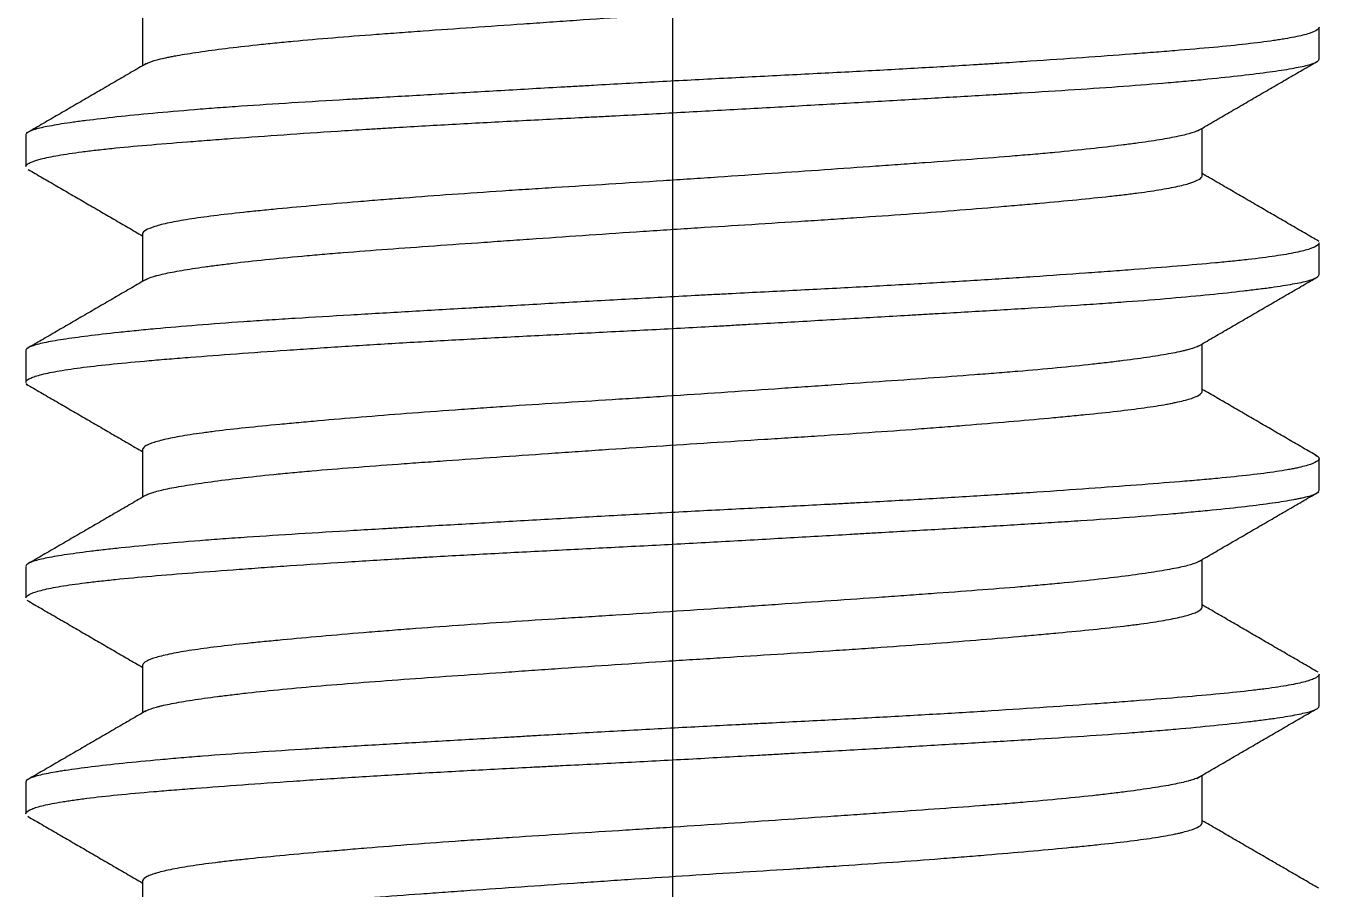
# Model space of a CAD drawing. Extents: x 0 to 1128, y 0 to 827.
# Drawn here: x 707.6 to 713.6, y 228.11 to 232.11 of the extents above; entities that cross this region are included whole.
import ezdxf

# ---------------------------------------------------------------- set-up
doc = ezdxf.new("R2010")
doc.units = 0
doc.header["$LTSCALE"] = 10
doc.header["$MEASUREMENT"] = 0
doc.linetypes.add('CENTER', pattern=[2, 1.25, -0.25, 0.25, -0.25])
doc.layers.add('1', color=7, linetype='CONTINUOUS')

msp = doc.modelspace()

# ---------------------------------------------------------------- linework, layer by layer
at = {"layer": '1', "color": 1, "linetype": 'CENTER', "lineweight": -3, "ltscale": 3}
msp.add_line((710.6018, 430.4493), (710.6018, 195.1403), dxfattribs=at)
at = {"layer": '1', "color": 7, "linetype": 'Continuous', "lineweight": -3}
for p, q in [((708.1433, 232.1442), (708.1433, 231.9241)), ((713.6018, 231.9562), (713.6018, 232.1027)), ((713.0603, 231.415), (713.0603, 231.6351)), ((707.6018, 231.6026), (707.6018, 231.457)), ((708.1433, 231.1437), (708.1433, 230.9242)), ((713.6018, 230.9571), (713.6018, 231.1021)), ((707.6018, 230.6024), (707.6018, 230.4564)), ((713.0603, 230.4155), (713.0603, 230.6351)), ((708.1433, 230.1443), (708.1433, 229.9239)), ((713.6018, 229.9567), (713.6018, 230.1028)), ((707.6018, 229.6022), (707.6018, 229.4571)), ((713.0603, 229.4149), (713.0603, 229.6351)), ((708.1433, 229.1437), (708.1433, 228.9241)), ((713.6018, 228.9566), (713.6018, 229.1022)), ((713.0603, 228.4155), (713.0603, 228.6353)), ((707.6018, 228.603), (707.6018, 228.4564)), ((708.1433, 228.1442), (708.1433, 227.9241))]:
    msp.add_line(p, q, dxfattribs=at)
for points, knots in [([(708.1546, 231.9307), (708.1595, 231.9338), (708.1765, 231.9421), (708.2042, 231.9504), (708.2365, 231.9583), (708.2542, 231.9622), (708.2744, 231.9662), (708.2884, 231.9689), (708.2957, 231.9703), (708.3332, 231.977), (708.4011, 231.9879), (708.525, 232.0046), (708.6225, 232.0159), (708.7013, 232.0244), (708.7285, 232.0272), (708.7843, 232.0328), (708.813, 232.0356), (708.901, 232.0438), (708.9625, 232.0491), (709.091, 232.0597), (709.158, 232.0649), (709.2629, 232.0727), (709.2985, 232.0754), (709.3713, 232.0807), (709.4081, 232.0834), (709.5196, 232.0914), (709.6715, 232.1021), (709.8296, 232.1131), (709.9505, 232.1215), (709.9912, 232.1243), (710.0733, 232.13), (710.1149, 232.1329), (710.2397, 232.1415), (710.3231, 232.1471), (710.4901, 232.1583), (710.5737, 232.1639), (710.7413, 232.1746), (710.8252, 232.1799), (710.9304, 232.1865), (710.9514, 232.1878), (710.9933, 232.1904), (711.0558, 232.1944), (711.1176, 232.1983), (711.2402, 232.2061), (711.4012, 232.2165), (711.5765, 232.2286), (711.6718, 232.2355), (711.7098, 232.2383), (711.7287, 232.2397), (711.7849, 232.2439), (711.8217, 232.2467), (711.9302, 232.2551), (712.0697, 232.2663), (712.199, 232.2776), (712.292, 232.2859), (712.3224, 232.2887), (712.367, 232.2928), (712.3817, 232.2941), (712.4107, 232.2968), (712.4249, 232.2982), (712.4951, 232.3049), (712.6001, 232.3153), (712.6909, 232.3257), (712.7537, 232.3337), (712.7737, 232.3363), (712.8119, 232.3417), (712.8302, 232.3444), (712.882, 232.3526), (712.9424, 232.3636), (713.0083, 232.3804), (713.0356, 232.3917), (713.0497, 232.4003), (713.0534, 232.4031), (713.0584, 232.4088), (713.0599, 232.4115), (713.0603, 232.4148), (713.0603, 232.4153), (713.0603, 232.4158)], [0, 0, 0, 0, 0.020204, 0.053879, 0.053879, 0.070716, 0.079135, 0.079135, 0.087553, 0.087553, 0.121228, 0.154902, 0.188577, 0.188577, 0.205414, 0.205414, 0.222252, 0.222252, 0.255926, 0.255926, 0.289601, 0.289601, 0.306438, 0.306438, 0.323275, 0.323275, 0.35695, 0.390624, 0.390624, 0.407462, 0.407462, 0.424299, 0.424299, 0.457973, 0.457973, 0.491648, 0.491648, 0.525322, 0.525322, 0.533741, 0.533741, 0.54216, 0.558997, 0.558997, 0.592672, 0.626346, 0.634765, 0.634765, 0.643183, 0.643183, 0.660021, 0.660021, 0.693695, 0.72737, 0.72737, 0.744207, 0.744207, 0.752626, 0.752626, 0.761044, 0.761044, 0.794719, 0.828393, 0.828393, 0.845231, 0.845231, 0.862068, 0.862068, 0.895742, 0.929417, 0.963091, 0.963091, 0.979929, 0.979929, 0.996766, 0.996766, 1, 1, 1, 1]), ([(713.6018, 232.1034), (713.6019, 232.1021), (713.6016, 232.1007), (713.6004, 232.0979), (713.5995, 232.0965), (713.5971, 232.0938), (713.5892, 232.0868), (713.5609, 232.0741), (713.5159, 232.0628), (713.4746, 232.0545), (713.4521, 232.0503), (713.4267, 232.0462), (713.4091, 232.0435), (713.4, 232.0421), (713.353, 232.0353), (713.3108, 232.0299), (713.2177, 232.0195), (713.1159, 232.0092), (712.9967, 231.999), (712.9007, 231.9912), (712.8674, 231.9886), (712.7993, 231.9833), (712.7644, 231.9807), (712.6573, 231.9726), (712.508, 231.9616), (712.3458, 231.9504), (712.2192, 231.942), (712.1762, 231.9392), (712.1104, 231.935), (712.0882, 231.9336), (712.0437, 231.9308), (711.9319, 231.9239), (711.7255, 231.9117), (711.535, 231.9013), (711.3894, 231.8936), (711.3405, 231.8911), (711.2417, 231.8859), (711.1918, 231.8834), (711.041, 231.8757), (710.9404, 231.8706), (710.7391, 231.8602), (710.6384, 231.855), (710.4368, 231.8441), (710.3359, 231.8386), (710.2097, 231.8315), (710.1845, 231.83), (710.134, 231.8272), (710.1087, 231.8258), (710.0335, 231.8215), (709.9837, 231.8187), (709.8357, 231.8102), (709.6415, 231.7991), (709.4538, 231.7883), (709.3154, 231.7803), (709.2697, 231.7776), (709.2018, 231.7737), (709.1792, 231.7724), (709.1345, 231.7697), (709.0237, 231.7632), (708.8333, 231.7517), (708.6765, 231.7415), (708.5636, 231.7337), (708.5267, 231.731), (708.4546, 231.7257), (708.4193, 231.7229), (708.3161, 231.7146), (708.2517, 231.709), (708.1315, 231.6978), (708.0198, 231.6866), (707.9252, 231.6756), (707.8715, 231.6688), (707.861, 231.6675), (707.8407, 231.6648), (707.8308, 231.6634), (707.8021, 231.6594), (707.7842, 231.6568), (707.7344, 231.6489), (707.678, 231.6387), (707.6413, 231.6286), (707.6213, 231.6209), (707.6159, 231.6183), (707.6097, 231.6144), (707.6079, 231.6131), (707.6051, 231.6105), (707.604, 231.6091), (707.6023, 231.6063), (707.6019, 231.6047), (707.6018, 231.6032)], [0, 0, 0, 0, 0.008119, 0.008119, 0.016173, 0.016173, 0.024227, 0.056444, 0.08866, 0.08866, 0.104769, 0.112823, 0.112823, 0.120877, 0.120877, 0.153093, 0.153093, 0.18531, 0.217526, 0.217526, 0.233634, 0.233634, 0.249743, 0.249743, 0.281959, 0.314176, 0.314176, 0.330284, 0.330284, 0.338338, 0.338338, 0.346392, 0.378608, 0.410825, 0.410825, 0.426933, 0.426933, 0.443041, 0.443041, 0.475258, 0.475258, 0.507474, 0.507474, 0.539691, 0.539691, 0.547745, 0.547745, 0.555799, 0.555799, 0.571907, 0.571907, 0.604124, 0.63634, 0.63634, 0.652448, 0.652448, 0.660503, 0.660503, 0.668557, 0.700773, 0.73299, 0.73299, 0.749098, 0.749098, 0.765206, 0.765206, 0.797423, 0.797423, 0.829639, 0.861855, 0.861855, 0.86991, 0.86991, 0.877964, 0.877964, 0.894072, 0.894072, 0.926288, 0.958505, 0.958505, 0.974613, 0.974613, 0.982667, 0.982667, 0.990721, 0.990721, 1, 1, 1, 1]), ([(707.6018, 231.4565), (707.6019, 231.4572), (707.602, 231.4578), (707.6029, 231.4612), (707.6059, 231.4653), (707.6118, 231.4695), (707.6164, 231.4724), (707.619, 231.4738), (707.6338, 231.4809), (707.6674, 231.4922), (707.7474, 231.5089), (707.8203, 231.5198), (707.8722, 231.5265), (707.8829, 231.5278), (707.9049, 231.5305), (707.9386, 231.5345), (707.9748, 231.5384), (708.0503, 231.5462), (708.1594, 231.5564), (708.2852, 231.5666), (708.3859, 231.5744), (708.4205, 231.5771), (708.492, 231.5825), (708.5285, 231.5852), (708.6402, 231.5935), (708.7953, 231.6046), (708.9623, 231.6158), (709.0921, 231.6242), (709.1581, 231.6283), (709.2258, 231.6325), (709.2714, 231.6352), (709.2943, 231.6366), (709.4095, 231.6434), (709.5968, 231.6541), (709.8864, 231.6694), (710.0853, 231.6796), (710.2115, 231.686), (710.2369, 231.6873), (710.2876, 231.6899), (710.3636, 231.6938), (710.4395, 231.6977), (710.5911, 231.7056), (710.6919, 231.711), (710.893, 231.722), (710.9933, 231.7277), (711.1434, 231.7362), (711.1934, 231.739), (711.2932, 231.7447), (711.3427, 231.7475), (711.4895, 231.7559), (711.6814, 231.7669), (711.8657, 231.7776), (712.0011, 231.7855), (712.068, 231.7894), (712.1338, 231.7933), (712.1775, 231.7959), (712.1992, 231.7972), (712.3065, 231.8036), (712.4713, 231.8138), (712.6226, 231.8242), (712.7671, 231.8348), (712.836, 231.8403), (712.9178, 231.8473), (712.934, 231.8487), (712.9658, 231.8516), (713.0125, 231.8558), (713.0568, 231.86), (713.1419, 231.8684), (713.2464, 231.8795), (713.3333, 231.8904), (713.3917, 231.8984), (713.41, 231.901), (713.4444, 231.9063), (713.4603, 231.9089), (713.5041, 231.9167), (713.5523, 231.9269), (713.5806, 231.937), (713.5942, 231.9447), (713.5991, 231.9486), (713.6012, 231.9526), (713.6018, 231.9549), (713.6019, 231.9558), (713.6018, 231.9567)], [0, 0, 0, 0, 0.003867, 0.003867, 0.019975, 0.028029, 0.028029, 0.036083, 0.036083, 0.0683, 0.100516, 0.132733, 0.132733, 0.140787, 0.140787, 0.148841, 0.164949, 0.164949, 0.197166, 0.229382, 0.229382, 0.24549, 0.24549, 0.261599, 0.261599, 0.293815, 0.326032, 0.326032, 0.34214, 0.350194, 0.350194, 0.358248, 0.358248, 0.390465, 0.422681, 0.454898, 0.454898, 0.462952, 0.462952, 0.471006, 0.487114, 0.487114, 0.519331, 0.519331, 0.551547, 0.551547, 0.567655, 0.567655, 0.583764, 0.583764, 0.61598, 0.648197, 0.648197, 0.664305, 0.672359, 0.672359, 0.680413, 0.680413, 0.71263, 0.744846, 0.744846, 0.777063, 0.777063, 0.785117, 0.785117, 0.793171, 0.809279, 0.809279, 0.841496, 0.873712, 0.873712, 0.88982, 0.88982, 0.905928, 0.905928, 0.938145, 0.970361, 0.970361, 0.98647, 0.994524, 0.994524, 1, 1, 1, 1]), ([(713.0433, 231.6252), (713.0429, 231.625), (713.0425, 231.6248), (713.0396, 231.6233), (713.0367, 231.6219), (713.0211, 231.6154), (712.9876, 231.6049), (712.9127, 231.5891), (712.8464, 231.5783), (712.7903, 231.5699), (712.7705, 231.5671), (712.7293, 231.5615), (712.7079, 231.5587), (712.6408, 231.5503), (712.5445, 231.539), (712.4345, 231.5277), (712.3467, 231.5194), (712.3166, 231.5167), (712.2545, 231.5113), (712.2229, 231.5086), (712.1262, 231.5006), (711.9923, 231.4902), (711.849, 231.4797), (711.738, 231.4717), (711.7003, 231.469), (711.6238, 231.4636), (711.5849, 231.4608), (711.4674, 231.4526), (711.3086, 231.4415), (711.1456, 231.4302), (710.9805, 231.4189), (710.8968, 231.4132), (710.7909, 231.406), (710.7697, 231.4046), (710.7273, 231.4018), (710.7062, 231.4004), (710.6428, 231.3962), (710.6007, 231.3935), (710.4745, 231.3853), (710.3069, 231.3748), (710.1202, 231.3631), (710.0171, 231.3565), (709.9759, 231.3539), (709.9553, 231.3525), (709.894, 231.3486), (709.8536, 231.3459), (709.7337, 231.3379), (709.5775, 231.3272), (709.4285, 231.3161), (709.3194, 231.3077), (709.2835, 231.3048), (709.2303, 231.3006), (709.2127, 231.2991), (709.1778, 231.2963), (709.1606, 231.2949), (709.0754, 231.2878), (709.0103, 231.2821), (708.8861, 231.271), (708.8269, 231.2656), (708.7427, 231.2576), (708.7017, 231.2536), (708.6624, 231.2496), (708.6366, 231.247), (708.6239, 231.2457), (708.5615, 231.239), (708.4696, 231.2285), (708.3549, 231.2126), (708.2938, 231.2016), (708.2539, 231.1932), (708.2416, 231.1903), (708.2193, 231.1847), (708.2092, 231.1818), (708.1822, 231.1733), (708.1548, 231.1619), (708.1443, 231.1507), (708.1434, 231.1447), (708.1433, 231.1442), (708.1433, 231.1437)], [0, 0, 0, 0, 0.001293, 0.001293, 0.009804, 0.009804, 0.043845, 0.077886, 0.111928, 0.111928, 0.128948, 0.128948, 0.145969, 0.145969, 0.180011, 0.214052, 0.214052, 0.231073, 0.231073, 0.248093, 0.248093, 0.282135, 0.316176, 0.316176, 0.333197, 0.333197, 0.350218, 0.350218, 0.384259, 0.4183, 0.4183, 0.452342, 0.452342, 0.460852, 0.460852, 0.469362, 0.469362, 0.486383, 0.486383, 0.520425, 0.554466, 0.562976, 0.562976, 0.571487, 0.571487, 0.588507, 0.588507, 0.622549, 0.65659, 0.65659, 0.673611, 0.673611, 0.682121, 0.682121, 0.690632, 0.690632, 0.724673, 0.724673, 0.758714, 0.758714, 0.775735, 0.784245, 0.784245, 0.792756, 0.792756, 0.826797, 0.860839, 0.89488, 0.89488, 0.911901, 0.911901, 0.928921, 0.928921, 0.962963, 0.997004, 0.997004, 1, 1, 1, 1]), ([(708.1576, 230.9324), (708.164, 230.9362), (708.1758, 230.9413), (708.1917, 230.9464), (708.2004, 230.949), (708.205, 230.9503), (708.2197, 230.9542), (708.2305, 230.9569), (708.2659, 230.9648), (708.3212, 230.9754), (708.3923, 230.9863), (708.4516, 230.9946), (708.4724, 230.9974), (708.5051, 231.0016), (708.5163, 231.0031), (708.539, 231.0059), (708.5506, 231.0073), (708.6095, 231.0144), (708.6599, 231.02), (708.7671, 231.0312), (708.8239, 231.0367), (708.9139, 231.0449), (708.9602, 231.0489), (709.0082, 231.0529), (709.0407, 231.0555), (709.0572, 231.0569), (709.1402, 231.0635), (709.2773, 231.0739), (709.4956, 231.0897), (709.6495, 231.1005), (709.7682, 231.1088), (709.8083, 231.1116), (709.8887, 231.1172), (709.9291, 231.12), (710.0508, 231.1285), (710.2146, 231.1398), (710.3814, 231.1511), (710.5076, 231.1595), (710.5498, 231.1623), (710.6347, 231.1678), (710.677, 231.1705), (710.8032, 231.1785), (710.9701, 231.189), (711.1343, 231.1993), (711.2563, 231.2072), (711.2968, 231.2098), (711.3775, 231.2151), (711.4177, 231.2178), (711.5367, 231.2259), (711.691, 231.2367), (711.9102, 231.2534), (712.0481, 231.2647), (712.1316, 231.2718), (712.1482, 231.2732), (712.1809, 231.276), (712.2292, 231.2803), (712.2758, 231.2844), (712.3665, 231.2927), (712.4238, 231.298), (712.532, 231.3085), (712.5957, 231.3151), (712.6543, 231.3216), (712.6773, 231.3243), (712.6886, 231.3256), (712.7217, 231.3296), (712.7428, 231.3322), (712.803, 231.3402), (712.8752, 231.3509), (712.9317, 231.3619), (712.9681, 231.3703), (712.9792, 231.3731), (712.9943, 231.3774), (712.9991, 231.3788), (713.0082, 231.3817), (713.0124, 231.3831), (713.0323, 231.3902), (713.0438, 231.3959), (713.0577, 231.4067), (713.0608, 231.4117), (713.0603, 231.4167)], [0, 0, 0, 0, 0.024298, 0.032735, 0.032735, 0.041172, 0.041172, 0.058045, 0.058045, 0.091793, 0.12554, 0.12554, 0.142414, 0.142414, 0.15085, 0.15085, 0.159287, 0.159287, 0.193035, 0.193035, 0.226782, 0.226782, 0.243656, 0.252092, 0.252092, 0.260529, 0.260529, 0.294277, 0.328024, 0.361771, 0.361771, 0.378645, 0.378645, 0.395519, 0.395519, 0.429266, 0.463013, 0.463013, 0.479887, 0.479887, 0.496761, 0.496761, 0.530508, 0.564255, 0.564255, 0.581129, 0.581129, 0.598003, 0.598003, 0.63175, 0.665497, 0.699245, 0.699245, 0.707681, 0.707681, 0.716118, 0.732992, 0.732992, 0.766739, 0.766739, 0.800486, 0.808923, 0.808923, 0.81736, 0.81736, 0.834234, 0.834234, 0.867981, 0.901728, 0.901728, 0.918602, 0.918602, 0.927039, 0.927039, 0.935476, 0.935476, 0.969223, 0.969223, 1, 1, 1, 1]), ([(713.6018, 231.1031), (713.6019, 231.0995), (713.5996, 231.0958), (713.5882, 231.0865), (713.5764, 231.0809), (713.5506, 231.0723), (713.5408, 231.0695), (713.5187, 231.0638), (713.5064, 231.061), (713.4659, 231.0526), (713.4024, 231.0417), (713.3197, 231.031), (713.2619, 231.0244), (713.25, 231.0231), (713.2257, 231.0205), (713.2132, 231.0192), (713.1749, 231.0153), (713.1484, 231.0127), (713.0659, 231.005), (712.9479, 230.9948), (712.814, 230.9844), (712.7076, 230.9764), (712.6712, 230.9737), (712.615, 230.9695), (712.5959, 230.9681), (712.5575, 230.9654), (712.4606, 230.9583), (712.2783, 230.9457), (712.1057, 230.9346), (711.9276, 230.9236), (711.8359, 230.9182), (711.6941, 230.9101), (711.6465, 230.9075), (711.5507, 230.9022), (711.5026, 230.8996), (711.3573, 230.8919), (711.1614, 230.8818), (710.961, 230.8716), (710.8345, 230.8651), (710.8091, 230.8638), (710.7581, 230.8612), (710.7326, 230.8599), (710.6561, 230.8559), (710.6053, 230.8532), (710.4534, 230.8451), (710.2521, 230.8339), (710.0531, 230.8226), (709.9049, 230.8142), (709.8556, 230.8113), (709.7819, 230.8071), (709.7574, 230.8057), (709.7085, 230.8029), (709.5871, 230.796), (709.3749, 230.7838), (709.1953, 230.7733), (709.0202, 230.763), (708.9349, 230.7579), (708.8104, 230.7501), (708.7698, 230.7475), (708.6904, 230.7424), (708.6517, 230.7398), (708.5382, 230.732), (708.4662, 230.7266), (708.3294, 230.7157), (708.2646, 230.7101), (708.1883, 230.7031), (708.1733, 230.7017), (708.1437, 230.6988), (708.1291, 230.6974), (708.0864, 230.6932), (708.059, 230.6904), (707.9806, 230.682), (707.8852, 230.671), (707.8082, 230.6604), (707.7575, 230.6526), (707.7417, 230.65), (707.7126, 230.6448), (707.6992, 230.6422), (707.663, 230.6345), (707.6252, 230.6243), (707.6076, 230.6141), (707.6025, 230.6069), (707.6018, 230.605), (707.6018, 230.603)], [0, 0, 0, 0, 0.021649, 0.021649, 0.053865, 0.053865, 0.069973, 0.069973, 0.086082, 0.086082, 0.118298, 0.150515, 0.150515, 0.158569, 0.158569, 0.166623, 0.166623, 0.182731, 0.182731, 0.214948, 0.247164, 0.247164, 0.263272, 0.263272, 0.271327, 0.271327, 0.279381, 0.311597, 0.343814, 0.343814, 0.37603, 0.37603, 0.392139, 0.392139, 0.408247, 0.408247, 0.440463, 0.47268, 0.47268, 0.480734, 0.480734, 0.488788, 0.488788, 0.504896, 0.504896, 0.537113, 0.569329, 0.569329, 0.585438, 0.585438, 0.593492, 0.593492, 0.601546, 0.633762, 0.665979, 0.665979, 0.698195, 0.698195, 0.714304, 0.714304, 0.730412, 0.730412, 0.762628, 0.762628, 0.794845, 0.794845, 0.802899, 0.802899, 0.810953, 0.810953, 0.827061, 0.827061, 0.859278, 0.891494, 0.891494, 0.907603, 0.907603, 0.923711, 0.923711, 0.955927, 0.988144, 0.988144, 1, 1, 1, 1]), ([(707.6018, 230.4563), (707.6018, 230.4574), (707.6021, 230.4585), (707.6046, 230.465), (707.6191, 230.4762), (707.6537, 230.4875), (707.6872, 230.4959), (707.6997, 230.4987), (707.7272, 230.5043), (707.7423, 230.5071), (707.791, 230.5154), (707.8653, 230.5263), (708.0038, 230.5419), (708.1144, 230.5521), (708.1894, 230.5586), (708.2047, 230.5599), (708.2357, 230.5625), (708.2828, 230.5664), (708.3321, 230.5702), (708.4331, 230.5781), (708.504, 230.5834), (708.6529, 230.5944), (708.7308, 230.6), (708.8326, 230.607), (708.8532, 230.6084), (708.8949, 230.6112), (708.9159, 230.6127), (708.9796, 230.6169), (709.0227, 230.6197), (709.1533, 230.6281), (709.3318, 230.639), (709.5186, 230.6496), (709.6619, 230.6574), (709.7102, 230.66), (709.8079, 230.6652), (709.8574, 230.6678), (710.006, 230.6755), (710.2051, 230.6857), (710.406, 230.6959), (710.6077, 230.7064), (710.7091, 230.7119), (710.8363, 230.7189), (710.8617, 230.7203), (710.9125, 230.7232), (710.9884, 230.7274), (711.0635, 230.7316), (711.2129, 230.7401), (711.4096, 230.7514), (711.6012, 230.7623), (711.7194, 230.7691), (711.7429, 230.7705), (711.7899, 230.7732), (711.8133, 230.7746), (711.8831, 230.7786), (711.9289, 230.7812), (712.0642, 230.7891), (712.2388, 230.7994), (712.4022, 230.8096), (712.5205, 230.8173), (712.5593, 230.8199), (712.6352, 230.8252), (712.6726, 230.8278), (712.7814, 230.8359), (712.8497, 230.8414), (712.9782, 230.8526), (713.0986, 230.8638), (713.2028, 230.8749), (713.2626, 230.8819), (713.2744, 230.8832), (713.2971, 230.886), (713.3304, 230.8901), (713.3608, 230.8941), (713.4181, 230.9021), (713.4846, 230.9125), (713.5319, 230.9226), (713.5599, 230.9303), (713.568, 230.9329), (713.5817, 230.938), (713.5872, 230.9406), (713.5985, 230.9475), (713.602, 230.9519), (713.6018, 230.9564)], [0, 0, 0, 0, 0.006444, 0.006444, 0.03866, 0.070877, 0.070877, 0.086985, 0.086985, 0.103093, 0.103093, 0.13531, 0.167526, 0.199743, 0.199743, 0.207797, 0.207797, 0.215851, 0.231959, 0.231959, 0.264176, 0.264176, 0.296392, 0.296392, 0.304446, 0.304446, 0.312501, 0.312501, 0.328609, 0.328609, 0.360825, 0.393042, 0.393042, 0.40915, 0.40915, 0.425258, 0.425258, 0.457475, 0.489691, 0.489691, 0.521908, 0.521908, 0.529962, 0.529962, 0.538016, 0.554124, 0.554124, 0.586341, 0.618557, 0.618557, 0.626611, 0.626611, 0.634665, 0.634665, 0.650773, 0.650773, 0.68299, 0.715206, 0.715206, 0.731315, 0.731315, 0.747423, 0.747423, 0.779639, 0.779639, 0.811856, 0.844072, 0.844072, 0.852126, 0.852126, 0.860181, 0.876289, 0.876289, 0.908505, 0.940722, 0.940722, 0.95683, 0.95683, 0.972938, 0.972938, 1, 1, 1, 1]), ([(713.0453, 230.6263), (713.0425, 230.6247), (713.0289, 230.618), (713.004, 230.6099), (712.9771, 230.6033), (712.9658, 230.6007), (712.9599, 230.5993), (712.9413, 230.5953), (712.9279, 230.5927), (712.8849, 230.5846), (712.8196, 230.5738), (712.7389, 230.5627), (712.6725, 230.5542), (712.6494, 230.5514), (712.6132, 230.5471), (712.6009, 230.5457), (712.5758, 230.5428), (712.5631, 230.5414), (712.4986, 230.5343), (712.4439, 230.5287), (712.3284, 230.5177), (712.2676, 230.5123), (712.1718, 230.5043), (712.1228, 230.5004), (712.072, 230.4964), (712.0378, 230.4938), (712.0204, 230.4924), (711.9331, 230.4858), (711.7895, 230.4753), (711.563, 230.4593), (711.4046, 230.4482), (711.2829, 230.4397), (711.2419, 230.4369), (711.1597, 230.4312), (711.1185, 230.4284), (710.9946, 230.4198), (710.9115, 230.4141), (710.7443, 230.4029), (710.6603, 230.3973), (710.5335, 230.3891), (710.4911, 230.3864), (710.4062, 230.381), (710.3639, 230.3784), (710.238, 230.3705), (710.0721, 230.3601), (709.9101, 230.3497), (709.7901, 230.3417), (709.7503, 230.339), (709.6713, 230.3336), (709.632, 230.3308), (709.5159, 230.3226), (709.366, 230.3115), (709.155, 230.2946), (709.0236, 230.2833), (708.9286, 230.2748), (708.8977, 230.272), (708.8378, 230.2665), (708.8087, 230.2638), (708.7239, 230.2558), (708.6177, 230.2453), (708.5133, 230.2336), (708.4608, 230.2269), (708.4402, 230.2242), (708.4301, 230.2229), (708.4008, 230.2188), (708.3823, 230.2161), (708.3298, 230.208), (708.2681, 230.1971), (708.2226, 230.1858), (708.1946, 230.1773), (708.1864, 230.1744), (708.1755, 230.1701), (708.1722, 230.1687), (708.166, 230.1658), (708.1632, 230.1644), (708.1507, 230.1573), (708.145, 230.1517), (708.1435, 230.1454), (708.1433, 230.1446), (708.1433, 230.1438)], [0, 0, 0, 0, 0.010054, 0.044022, 0.052514, 0.052514, 0.061006, 0.061006, 0.077989, 0.077989, 0.111957, 0.145924, 0.145924, 0.162908, 0.162908, 0.171399, 0.171399, 0.179891, 0.179891, 0.213859, 0.213859, 0.247826, 0.247826, 0.26481, 0.273302, 0.273302, 0.281793, 0.281793, 0.315761, 0.349728, 0.383696, 0.383696, 0.400679, 0.400679, 0.417663, 0.417663, 0.45163, 0.45163, 0.485598, 0.485598, 0.502581, 0.502581, 0.519565, 0.519565, 0.553532, 0.5875, 0.5875, 0.604483, 0.604483, 0.621467, 0.621467, 0.655434, 0.689402, 0.723369, 0.723369, 0.740353, 0.740353, 0.757337, 0.757337, 0.791304, 0.825271, 0.833763, 0.833763, 0.842255, 0.842255, 0.859239, 0.859239, 0.893206, 0.927173, 0.927173, 0.944157, 0.944157, 0.952649, 0.952649, 0.961141, 0.961141, 0.995108, 0.995108, 1, 1, 1, 1]), ([(707.6108, 230.4441), (707.6091, 230.4452), (707.6076, 230.4463), (707.6051, 230.4487), (707.6041, 230.4499), (707.6033, 230.4511)], [0, 0, 0, 0, 0.486626, 0.486626, 1, 1, 1, 1]), ([(708.1631, 229.9354), (708.1714, 229.9395), (708.1962, 229.9487), (708.234, 229.9579), (708.285, 229.9685), (708.3147, 229.9739), (708.3826, 229.9848), (708.4202, 229.9904), (708.5028, 230.0015), (708.5925, 230.0127), (708.6964, 230.024), (708.7799, 230.0324), (708.8087, 230.0352), (708.8677, 230.0407), (708.8978, 230.0434), (708.9902, 230.0515), (709.1187, 230.062), (709.2575, 230.0724), (709.3655, 230.0803), (709.4022, 230.0829), (709.4582, 230.087), (709.4771, 230.0883), (709.5149, 230.091), (709.5339, 230.0924), (709.6293, 230.0991), (709.7845, 230.11), (709.9451, 230.1211), (710.0675, 230.1296), (710.1292, 230.1339), (710.1916, 230.1381), (710.2334, 230.141), (710.2544, 230.1424), (710.3594, 230.1496), (710.4432, 230.1552), (710.6108, 230.1663), (710.6944, 230.1716), (710.8616, 230.1822), (710.9451, 230.1874), (711.0493, 230.194), (711.0701, 230.1953), (711.1117, 230.1979), (711.1737, 230.2018), (711.2349, 230.2058), (711.356, 230.2136), (711.5146, 230.2242), (711.667, 230.2351), (711.779, 230.2434), (711.816, 230.2462), (711.889, 230.2519), (711.9248, 230.2547), (712.0301, 230.2632), (712.165, 230.2745), (712.2888, 230.2856), (712.3775, 230.2937), (712.4064, 230.2964), (712.4627, 230.3018), (712.4903, 230.3045), (712.5698, 230.3124), (712.6683, 230.3228), (712.794, 230.3386), (712.863, 230.3494), (712.9014, 230.3563), (712.9088, 230.3577), (712.9231, 230.3605), (712.9437, 230.3646), (712.9619, 230.3688), (712.9952, 230.3773), (713.0311, 230.3885), (713.0526, 230.4013), (713.0579, 230.4083), (713.0594, 230.4111), (713.0599, 230.4125), (713.0603, 230.4148), (713.0604, 230.4157), (713.0603, 230.4166)], [0, 0, 0, 0, 0.026359, 0.060326, 0.060326, 0.094294, 0.094294, 0.128261, 0.128261, 0.162229, 0.196196, 0.196196, 0.21318, 0.21318, 0.230163, 0.230163, 0.264131, 0.298098, 0.298098, 0.315082, 0.315082, 0.323574, 0.323574, 0.332066, 0.332066, 0.366033, 0.4, 0.4, 0.416984, 0.425476, 0.425476, 0.433968, 0.433968, 0.467935, 0.467935, 0.501902, 0.501902, 0.53587, 0.53587, 0.544362, 0.544362, 0.552854, 0.569837, 0.569837, 0.603805, 0.637772, 0.637772, 0.654756, 0.654756, 0.671739, 0.671739, 0.705707, 0.739674, 0.739674, 0.756658, 0.756658, 0.773642, 0.773642, 0.807609, 0.841576, 0.875544, 0.875544, 0.884036, 0.884036, 0.892527, 0.909511, 0.909511, 0.943479, 0.977446, 0.985938, 0.985938, 0.99443, 0.99443, 1, 1, 1, 1]), ([(713.584, 230.1199), (713.5915, 230.1164), (713.5967, 230.1129), (713.6005, 230.108), (713.6011, 230.1066), (713.6019, 230.104), (713.602, 230.0999), (713.5992, 230.0958), (713.5899, 230.0875), (713.5673, 230.0762), (713.5247, 230.0649), (713.4916, 230.0579), (713.4847, 230.0565), (713.4701, 230.0537), (713.4625, 230.0523), (713.4389, 230.0481), (713.4219, 230.0454), (713.3676, 230.0372), (713.286, 230.0266), (713.1863, 230.0163), (713.1048, 230.0086), (713.0764, 230.006), (713.0174, 230.0008), (712.9867, 229.9983), (712.892, 229.9905), (712.8252, 229.9853), (712.6848, 229.9747), (712.6111, 229.9692), (712.4567, 229.9581), (712.376, 229.9525), (712.2706, 229.9454), (712.2493, 229.944), (712.2064, 229.9412), (712.1418, 229.9369), (712.0759, 229.9328), (711.9427, 229.9245), (711.7608, 229.9137), (711.5707, 229.9033), (711.4492, 229.8968), (711.4248, 229.8955), (711.3756, 229.8929), (711.3509, 229.8916), (711.2766, 229.8877), (711.227, 229.8852), (711.0777, 229.8775), (710.9778, 229.8725), (710.7771, 229.8622), (710.6763, 229.857), (710.5245, 229.8489), (710.4738, 229.8461), (710.3722, 229.8405), (710.3212, 229.8377), (710.1694, 229.8292), (709.9697, 229.8179), (709.7751, 229.8067), (709.583, 229.7957), (709.4883, 229.7903), (709.3715, 229.7835), (709.3482, 229.7822), (709.3021, 229.7795), (709.2334, 229.7755), (709.1664, 229.7716), (709.0345, 229.7638), (708.8644, 229.7536), (708.7055, 229.7434), (708.6099, 229.7369), (708.591, 229.7356), (708.5534, 229.7329), (708.5348, 229.7316), (708.4798, 229.7276), (708.4441, 229.7248), (708.3403, 229.7166), (708.2102, 229.7055), (708.0963, 229.6943), (708.017, 229.6859), (707.9917, 229.6831), (707.943, 229.6776), (707.9196, 229.6748), (707.8535, 229.6666), (707.7753, 229.656), (707.6871, 229.6406), (707.6477, 229.6304), (707.6293, 229.624), (707.626, 229.6227), (707.6199, 229.6201), (707.6119, 229.6163), (707.6067, 229.6124), (707.6029, 229.6077), (707.602, 229.6057), (707.6018, 229.6036)], [0, 0, 0, 0, 0.021207, 0.021207, 0.029004, 0.029004, 0.036801, 0.052395, 0.052395, 0.083583, 0.11477, 0.11477, 0.122567, 0.122567, 0.130364, 0.130364, 0.145958, 0.145958, 0.177145, 0.208333, 0.208333, 0.223927, 0.223927, 0.239521, 0.239521, 0.270708, 0.270708, 0.301896, 0.301896, 0.333084, 0.333084, 0.34088, 0.34088, 0.348677, 0.364271, 0.364271, 0.395459, 0.426646, 0.426646, 0.434443, 0.434443, 0.44224, 0.44224, 0.457834, 0.457834, 0.489022, 0.489022, 0.520209, 0.520209, 0.535803, 0.535803, 0.551397, 0.551397, 0.582585, 0.613772, 0.613772, 0.64496, 0.64496, 0.652757, 0.652757, 0.660554, 0.676147, 0.676147, 0.707335, 0.738523, 0.738523, 0.746319, 0.746319, 0.754116, 0.754116, 0.76971, 0.76971, 0.800898, 0.832085, 0.832085, 0.847679, 0.847679, 0.863273, 0.863273, 0.894461, 0.925648, 0.956836, 0.956836, 0.964633, 0.964633, 0.97243, 0.988024, 0.988024, 1, 1, 1, 1]), ([(707.6019, 229.457), (707.602, 229.4581), (707.6023, 229.4593), (707.6056, 229.4659), (707.6134, 229.4715), (707.6296, 229.4786), (707.6331, 229.48), (707.6409, 229.4829), (707.6451, 229.4843), (707.6587, 229.4886), (707.6691, 229.4914), (707.7037, 229.4999), (707.7595, 229.511), (707.8345, 229.5217), (707.898, 229.5297), (707.9204, 229.5324), (707.9676, 229.5376), (707.9925, 229.5403), (708.0701, 229.5481), (708.1817, 229.5583), (708.3092, 229.5685), (708.4447, 229.579), (708.5164, 229.5843), (708.6112, 229.5913), (708.6304, 229.5927), (708.6691, 229.5955), (708.7276, 229.5997), (708.7877, 229.6039), (708.9099, 229.6123), (709.0783, 229.6235), (709.2574, 229.6344), (709.3729, 229.6412), (709.3961, 229.6426), (709.443, 229.6453), (709.4666, 229.6466), (709.5377, 229.6506), (709.5854, 229.6533), (709.7292, 229.6611), (709.9233, 229.6713), (710.1219, 229.6814), (710.2726, 229.6891), (710.3231, 229.6917), (710.4247, 229.6969), (710.4758, 229.6995), (710.6284, 229.7075), (710.7295, 229.713), (710.9306, 229.7241), (711.0305, 229.7298), (711.2293, 229.741), (711.3281, 229.7467), (711.4508, 229.7537), (711.4753, 229.7551), (711.5239, 229.7579), (711.5963, 229.7621), (711.6675, 229.7662), (711.8083, 229.7743), (711.9915, 229.7848), (712.1658, 229.7951), (712.2719, 229.8016), (712.293, 229.8029), (712.3349, 229.8054), (712.3557, 229.8067), (712.4174, 229.8106), (712.4576, 229.8132), (712.5754, 229.8209), (712.7253, 229.8313), (712.8607, 229.8424), (712.9567, 229.8507), (712.9878, 229.8536), (713.0482, 229.8592), (713.0775, 229.862), (713.1616, 229.8705), (713.2643, 229.8816), (713.3486, 229.8924), (713.4238, 229.9029), (713.4568, 229.9082), (713.492, 229.9147), (713.4988, 229.916), (713.5116, 229.9185), (713.5299, 229.9224), (713.5452, 229.9262), (713.5721, 229.9338), (713.585, 229.9389), (713.5992, 229.9483), (713.6023, 229.9526), (713.6018, 229.9571)], [0, 0, 0, 0, 0.006959, 0.006959, 0.039176, 0.039176, 0.04723, 0.04723, 0.055284, 0.055284, 0.071392, 0.071392, 0.103609, 0.135825, 0.135825, 0.151933, 0.151933, 0.168042, 0.168042, 0.200258, 0.232475, 0.232475, 0.264691, 0.264691, 0.272745, 0.272745, 0.280799, 0.296908, 0.296908, 0.329124, 0.361341, 0.361341, 0.369395, 0.369395, 0.377449, 0.377449, 0.393557, 0.393557, 0.425774, 0.45799, 0.45799, 0.474098, 0.474098, 0.490207, 0.490207, 0.522423, 0.522423, 0.55464, 0.55464, 0.586856, 0.586856, 0.59491, 0.59491, 0.602964, 0.619073, 0.619073, 0.651289, 0.683506, 0.683506, 0.69156, 0.69156, 0.699614, 0.699614, 0.715722, 0.715722, 0.747939, 0.780155, 0.780155, 0.796263, 0.796263, 0.812372, 0.812372, 0.844588, 0.876805, 0.876805, 0.909021, 0.909021, 0.917075, 0.917075, 0.925129, 0.941238, 0.941238, 0.973454, 0.973454, 1, 1, 1, 1]), ([(713.0503, 229.6294), (713.047, 229.6271), (713.0429, 229.6248), (713.0266, 229.6173), (712.9954, 229.6069), (712.9475, 229.5964), (712.9054, 229.5884), (712.8902, 229.5857), (712.8579, 229.5803), (712.8406, 229.5775), (712.786, 229.5692), (712.7058, 229.5581), (712.5642, 229.5411), (712.4554, 229.5298), (712.3682, 229.5215), (712.3384, 229.5187), (712.2775, 229.5132), (712.2464, 229.5106), (712.1512, 229.5026), (712.0189, 229.4922), (711.8586, 229.4804), (711.7654, 229.4737), (711.7277, 229.471), (711.7088, 229.4696), (711.6517, 229.4655), (711.6133, 229.4628), (711.4971, 229.4547), (711.3395, 229.4437), (711.1768, 229.4324), (711.0528, 229.4238), (711.0112, 229.421), (710.9482, 229.4167), (710.9271, 229.4152), (710.8849, 229.4124), (710.8639, 229.4109), (710.7586, 229.4038), (710.6745, 229.3982), (710.5066, 229.3874), (710.4228, 229.3821), (710.2972, 229.3742), (710.2345, 229.3703), (710.1719, 229.3663), (710.1301, 229.3637), (710.1092, 229.3624), (710.0053, 229.3558), (709.8423, 229.3453), (709.607, 229.3293), (709.4564, 229.3182), (709.3643, 229.3111), (709.346, 229.3097), (709.3096, 229.3069), (709.2556, 229.3026), (709.2032, 229.2984), (709.1006, 229.2899), (709.035, 229.2843), (708.9093, 229.2731), (708.8492, 229.2676), (708.7634, 229.2596), (708.7355, 229.2569), (708.6812, 229.2515), (708.655, 229.2489), (708.5793, 229.241), (708.486, 229.2306), (708.4075, 229.2199), (708.3543, 229.2118), (708.3375, 229.2091), (708.3058, 229.2036), (708.2908, 229.2008), (708.2495, 229.1924), (708.203, 229.1812), (708.1734, 229.1698), (708.1523, 229.1585), (708.1459, 229.1528), (708.1436, 229.1461), (708.1434, 229.145), (708.1433, 229.1439)], [0, 0, 0, 0, 0.014579, 0.014579, 0.048326, 0.082074, 0.082074, 0.098947, 0.098947, 0.115821, 0.115821, 0.149568, 0.183315, 0.217063, 0.217063, 0.233936, 0.233936, 0.25081, 0.25081, 0.284557, 0.318305, 0.326741, 0.326741, 0.335178, 0.335178, 0.352052, 0.352052, 0.385799, 0.419546, 0.419546, 0.43642, 0.43642, 0.444857, 0.444857, 0.453294, 0.453294, 0.487041, 0.487041, 0.520788, 0.520788, 0.537662, 0.546099, 0.546099, 0.554536, 0.554536, 0.588283, 0.62203, 0.655778, 0.655778, 0.664214, 0.664214, 0.672651, 0.689525, 0.689525, 0.723272, 0.723272, 0.757019, 0.757019, 0.773893, 0.773893, 0.790767, 0.790767, 0.824514, 0.858261, 0.858261, 0.875135, 0.875135, 0.892009, 0.892009, 0.925756, 0.959503, 0.959503, 0.993251, 0.993251, 1, 1, 1, 1]), ([(708.1539, 228.9302), (708.1566, 228.932), (708.169, 228.939), (708.1929, 228.9473), (708.2183, 228.9538), (708.2291, 228.9565), (708.2347, 228.9578), (708.2524, 228.9618), (708.2652, 228.9644), (708.3066, 228.9724), (708.3696, 228.9832), (708.448, 228.9942), (708.5126, 229.0026), (708.5352, 229.0054), (708.5822, 229.0111), (708.6068, 229.014), (708.6826, 229.0225), (708.7362, 229.0281), (708.8497, 229.0392), (708.9094, 229.0446), (709.035, 229.0552), (709.1009, 229.0604), (709.2389, 229.071), (709.3808, 229.0815), (709.6049, 229.0974), (709.7618, 229.1084), (709.8824, 229.1168), (709.9231, 229.1196), (710.0048, 229.1253), (710.0458, 229.1281), (710.1691, 229.1366), (710.3344, 229.148), (710.5018, 229.1591), (710.628, 229.1674), (710.6703, 229.1701), (710.7338, 229.1741), (710.755, 229.1755), (710.7972, 229.1781), (710.8183, 229.1794), (710.9232, 229.186), (711.0892, 229.1964), (711.2515, 229.2068), (711.3717, 229.2147), (711.4315, 229.2187), (711.4907, 229.2228), (711.5301, 229.2255), (711.5497, 229.2268), (711.6471, 229.2337), (711.7981, 229.2447), (712.011, 229.2615), (712.1439, 229.2728), (712.224, 229.2798), (712.2399, 229.2812), (712.2712, 229.284), (712.2867, 229.2854), (712.3324, 229.2896), (712.3621, 229.2923), (712.4485, 229.3004), (712.557, 229.3108), (712.6521, 229.3213), (712.7183, 229.3292), (712.7396, 229.3318), (712.7802, 229.3372), (712.7995, 229.3399), (712.8542, 229.348), (712.919, 229.3588), (712.9676, 229.3699), (712.998, 229.3784), (713.0071, 229.3812), (713.0232, 229.387), (713.0302, 229.3898), (713.048, 229.3984), (713.0554, 229.404), (713.0599, 229.4119), (713.0605, 229.4141), (713.0603, 229.4164)], [0, 0, 0, 0, 0.011559, 0.045161, 0.053562, 0.053562, 0.061962, 0.061962, 0.078763, 0.078763, 0.112365, 0.145968, 0.145968, 0.162769, 0.162769, 0.17957, 0.17957, 0.213172, 0.213172, 0.246774, 0.246774, 0.280376, 0.280376, 0.313978, 0.34758, 0.381183, 0.381183, 0.397984, 0.397984, 0.414785, 0.414785, 0.448387, 0.481989, 0.481989, 0.49879, 0.49879, 0.507191, 0.507191, 0.515591, 0.515591, 0.549193, 0.582795, 0.582795, 0.599596, 0.607997, 0.607997, 0.616397, 0.616397, 0.65, 0.683602, 0.717204, 0.717204, 0.725604, 0.725604, 0.734005, 0.734005, 0.750806, 0.750806, 0.784408, 0.81801, 0.81801, 0.834811, 0.834811, 0.851612, 0.851612, 0.885214, 0.918817, 0.918817, 0.935618, 0.935618, 0.952419, 0.952419, 0.986021, 0.986021, 1, 1, 1, 1]), ([(713.6018, 229.1035), (713.602, 229.1005), (713.6005, 229.0973), (713.5945, 229.0913), (713.5904, 229.0885), (713.5796, 229.0828), (713.573, 229.08), (713.5492, 229.0715), (713.5076, 229.0602), (713.4465, 229.0492), (713.3933, 229.041), (713.3648, 229.037), (713.3335, 229.033), (713.312, 229.0303), (713.3009, 229.0289), (713.2444, 229.0223), (713.1452, 229.012), (712.9715, 228.9967), (712.8391, 228.9864), (712.7509, 228.9797), (712.733, 228.9783), (712.6968, 228.9756), (712.6419, 228.9715), (712.5853, 228.9674), (712.4698, 228.959), (712.3099, 228.9478), (712.1382, 228.9367), (712.0049, 228.9284), (711.9597, 228.9256), (711.8678, 228.9201), (711.8214, 228.9174), (711.6814, 228.9094), (711.4917, 228.8989), (711.2963, 228.8887), (711.1476, 228.8811), (711.0727, 228.8773), (710.997, 228.8734), (710.9464, 228.8709), (710.921, 228.8696), (710.7942, 228.8631), (710.693, 228.8579), (710.4912, 228.8471), (710.29, 228.8361), (710.0899, 228.8247), (709.9651, 228.8176), (709.9402, 228.8162), (709.8905, 228.8133), (709.8164, 228.8091), (709.7434, 228.8049), (709.5988, 228.7966), (709.4099, 228.7858), (709.2288, 228.7753), (709.0958, 228.7675), (709.052, 228.7649), (708.9654, 228.7597), (708.923, 228.7571), (708.7983, 228.7494), (708.7186, 228.7443), (708.566, 228.7339), (708.493, 228.7287), (708.3887, 228.7205), (708.3379, 228.7163), (708.289, 228.7121), (708.2568, 228.7093), (708.2409, 228.7079), (708.1632, 228.7008), (708.0479, 228.6896), (707.9018, 228.6731), (707.8221, 228.6624), (707.778, 228.6558), (707.7695, 228.6544), (707.7531, 228.6518), (707.7294, 228.6479), (707.7087, 228.644), (707.6709, 228.6363), (707.6307, 228.6262), (707.6105, 228.616), (707.6032, 228.6084), (707.6019, 228.6059), (707.6018, 228.6034)], [0, 0, 0, 0, 0.018558, 0.018558, 0.034666, 0.034666, 0.050774, 0.050774, 0.08299, 0.115207, 0.115207, 0.131315, 0.139369, 0.139369, 0.147423, 0.147423, 0.17964, 0.211856, 0.244073, 0.244073, 0.252127, 0.252127, 0.260181, 0.276289, 0.276289, 0.308506, 0.340722, 0.340722, 0.356831, 0.356831, 0.372939, 0.372939, 0.405155, 0.437372, 0.437372, 0.45348, 0.461534, 0.461534, 0.469588, 0.469588, 0.501805, 0.501805, 0.534021, 0.566238, 0.566238, 0.574292, 0.574292, 0.582346, 0.598454, 0.598454, 0.630671, 0.662887, 0.662887, 0.678995, 0.678995, 0.695104, 0.695104, 0.72732, 0.72732, 0.759537, 0.759537, 0.775645, 0.783699, 0.783699, 0.791753, 0.791753, 0.82397, 0.856186, 0.888402, 0.888402, 0.896457, 0.896457, 0.904511, 0.920619, 0.920619, 0.952835, 0.985052, 0.985052, 1, 1, 1, 1]), ([(707.6018, 228.4566), (707.6019, 228.4582), (707.6025, 228.4599), (707.6068, 228.467), (707.6154, 228.4727), (707.6425, 228.4839), (707.6795, 228.4952), (707.7365, 228.5063), (707.7785, 228.5132), (707.7872, 228.5146), (707.8053, 228.5173), (707.8146, 228.5187), (707.8435, 228.5228), (707.8639, 228.5255), (707.9284, 228.5334), (708.0231, 228.5438), (708.1353, 228.554), (708.2261, 228.5617), (708.2575, 228.5643), (708.3062, 228.5682), (708.3228, 228.5695), (708.3563, 228.5721), (708.3733, 228.5734), (708.4591, 228.58), (708.5312, 228.5854), (708.6817, 228.5964), (708.7602, 228.602), (708.8829, 228.6104), (708.9246, 228.6132), (709.0097, 228.6189), (709.0531, 228.6217), (709.1857, 228.6301), (709.276, 228.6356), (709.46, 228.6463), (709.6477, 228.6568), (709.8425, 228.6671), (709.9665, 228.6735), (709.9915, 228.6748), (710.0415, 228.6773), (710.0667, 228.6786), (710.142, 228.6825), (710.1923, 228.685), (710.3431, 228.6927), (710.4437, 228.6978), (710.6452, 228.7084), (710.7461, 228.7139), (710.8975, 228.7223), (710.948, 228.7251), (711.0238, 228.7294), (711.0491, 228.7308), (711.0994, 228.7337), (711.2249, 228.7408), (711.4461, 228.7534), (711.6364, 228.7644), (711.8236, 228.7751), (711.9156, 228.7805), (712.0963, 228.791), (712.1834, 228.7962), (712.3514, 228.8064), (712.5132, 228.8166), (712.6626, 228.827), (712.752, 228.8338), (712.7697, 228.8352), (712.8047, 228.8379), (712.8219, 228.8393), (712.8729, 228.8435), (712.9057, 228.8463), (713.001, 228.8547), (713.1195, 228.8659), (713.2211, 228.877), (713.2908, 228.8852), (713.3129, 228.8879), (713.3445, 228.892), (713.3548, 228.8933), (713.3746, 228.896), (713.4227, 228.9027), (713.4951, 228.9144), (713.5398, 228.9245), (713.5745, 228.9347), (713.5869, 228.9398), (713.5996, 228.9489), (713.6021, 228.9529), (713.6018, 228.9569)], [0, 0, 0, 0, 0.009537, 0.009537, 0.041753, 0.041753, 0.07397, 0.106186, 0.106186, 0.11424, 0.11424, 0.122294, 0.122294, 0.138403, 0.138403, 0.170619, 0.202835, 0.202835, 0.218944, 0.218944, 0.226998, 0.226998, 0.235052, 0.235052, 0.267268, 0.267268, 0.299485, 0.299485, 0.315593, 0.315593, 0.331701, 0.331701, 0.363918, 0.363918, 0.396134, 0.428351, 0.428351, 0.436405, 0.436405, 0.444459, 0.444459, 0.460567, 0.460567, 0.492784, 0.492784, 0.525, 0.525, 0.541108, 0.541108, 0.549163, 0.549163, 0.557217, 0.589433, 0.62165, 0.62165, 0.653866, 0.653866, 0.686083, 0.686083, 0.718299, 0.750515, 0.750515, 0.75857, 0.75857, 0.766624, 0.766624, 0.782732, 0.782732, 0.814948, 0.847165, 0.847165, 0.863273, 0.863273, 0.871327, 0.871327, 0.879381, 0.911598, 0.943814, 0.943814, 0.976031, 0.976031, 1, 1, 1, 1]), ([(713.042, 228.6245), (713.0414, 228.6242), (713.0408, 228.6239), (713.0348, 228.621), (713.0252, 228.6171), (713.013, 228.6132), (713.0044, 228.6105), (712.9997, 228.6092), (712.9754, 228.6026), (712.9282, 228.5921), (712.8335, 228.5759), (712.7545, 228.5648), (712.6999, 228.5577), (712.6888, 228.5563), (712.666, 228.5535), (712.6312, 228.5492), (712.5945, 228.5449), (712.5188, 228.5365), (712.465, 228.5308), (712.3512, 228.5198), (712.291, 228.5143), (712.1959, 228.5063), (712.1633, 228.5037), (712.0967, 228.4983), (712.0628, 228.4957), (711.9596, 228.4878), (711.8177, 228.4773), (711.6676, 228.4667), (711.5518, 228.4585), (711.5127, 228.4558), (711.4335, 228.4502), (711.3932, 228.4474), (711.2721, 228.439), (711.1092, 228.4277), (710.9434, 228.4163), (710.7762, 228.405), (710.6918, 228.3994), (710.5642, 228.3911), (710.5218, 228.3884), (710.4373, 228.383), (710.3953, 228.3804), (710.2697, 228.3725), (710.1038, 228.3621), (709.9203, 228.3503), (709.8196, 228.3436), (709.7794, 228.3409), (709.7594, 228.3396), (709.6998, 228.3355), (709.6606, 228.3328), (709.5446, 228.3246), (709.3941, 228.3136), (709.252, 228.3024), (709.1486, 228.2939), (709.1147, 228.291), (709.0646, 228.2868), (709.0481, 228.2853), (709.0154, 228.2825), (708.9993, 228.2811), (708.9197, 228.2741), (708.8593, 228.2686), (708.7449, 228.2578), (708.6909, 228.2526), (708.6148, 228.2447), (708.5779, 228.2408), (708.5429, 228.2368), (708.52, 228.2342), (708.5088, 228.2328), (708.4538, 228.2262), (708.3741, 228.2155), (708.2786, 228.1992), (708.2308, 228.188), (708.2061, 228.1808), (708.2014, 228.1794), (708.1926, 228.1765), (708.1801, 228.1722), (708.1702, 228.1679), (708.1536, 228.1594), (708.1469, 228.1538), (708.1438, 228.1469), (708.1434, 228.1454), (708.1433, 228.144)], [0, 0, 0, 0, 0.00191, 0.00191, 0.018968, 0.027497, 0.027497, 0.036026, 0.036026, 0.070141, 0.104257, 0.138373, 0.138373, 0.146902, 0.146902, 0.155431, 0.172489, 0.172489, 0.206604, 0.206604, 0.24072, 0.24072, 0.257778, 0.257778, 0.274836, 0.274836, 0.308952, 0.343067, 0.343067, 0.360125, 0.360125, 0.377183, 0.377183, 0.411299, 0.445414, 0.445414, 0.47953, 0.47953, 0.496588, 0.496588, 0.513646, 0.513646, 0.547762, 0.581877, 0.590406, 0.590406, 0.598935, 0.598935, 0.615993, 0.615993, 0.650109, 0.684224, 0.684224, 0.701282, 0.701282, 0.709811, 0.709811, 0.71834, 0.71834, 0.752456, 0.752456, 0.786572, 0.786572, 0.803629, 0.812158, 0.812158, 0.820687, 0.820687, 0.854803, 0.888919, 0.923034, 0.923034, 0.931563, 0.931563, 0.940092, 0.95715, 0.95715, 0.991266, 0.991266, 1, 1, 1, 1]), ([(708.1605, 227.9341), (708.1638, 227.9358), (708.1677, 227.9376), (708.1849, 227.9446), (708.2191, 227.955), (708.2949, 227.9708), (708.3618, 227.9816), (708.4089, 227.9886), (708.4185, 227.99), (708.4383, 227.9927), (708.4687, 227.9969), (708.501, 228.0011), (708.5682, 228.0096), (708.6648, 228.0208), (708.7888, 228.0334), (708.8631, 228.0403), (708.8933, 228.043), (708.9087, 228.0444), (708.9551, 228.0484), (708.9867, 228.0511), (709.0833, 228.0591), (709.217, 228.0695), (709.3602, 228.0799), (709.4712, 228.0879), (709.5088, 228.0906), (709.5661, 228.0946), (709.5854, 228.096), (709.6242, 228.0987), (709.6436, 228.1001), (709.7412, 228.107), (709.8995, 228.118), (710.0622, 228.1293), (710.1858, 228.1378), (710.2272, 228.1406), (710.3107, 228.1463), (710.3528, 228.1491), (710.4796, 228.1577), (710.5638, 228.1632), (710.7315, 228.174), (710.8985, 228.1845), (711.064, 228.1949), (711.1877, 228.2027), (711.2289, 228.2054), (711.3103, 228.2107), (711.3506, 228.2133), (711.47, 228.2213), (711.6257, 228.232), (711.7744, 228.243), (711.8833, 228.2514), (711.9192, 228.2543), (711.9723, 228.2585), (711.9898, 228.2599), (712.0246, 228.2628), (712.0417, 228.2642), (712.1266, 228.2713), (712.1915, 228.2769), (712.3155, 228.288), (712.3746, 228.2934), (712.4588, 228.3014), (712.4997, 228.3054), (712.539, 228.3093), (712.5648, 228.312), (712.5775, 228.3133), (712.6398, 228.3199), (712.7316, 228.3304), (712.8464, 228.3463), (712.9078, 228.3572), (712.9412, 228.3642), (712.9476, 228.3656), (712.96, 228.3684), (712.9777, 228.3727), (712.9929, 228.3769), (713.0202, 228.3854), (713.048, 228.3967), (713.0589, 228.4079), (713.0603, 228.4144), (713.0604, 228.4153), (713.0603, 228.4162)], [0, 0, 0, 0, 0.011389, 0.011389, 0.045282, 0.079176, 0.11307, 0.11307, 0.121543, 0.121543, 0.130017, 0.146964, 0.146964, 0.180857, 0.214751, 0.223224, 0.223224, 0.231698, 0.231698, 0.248645, 0.248645, 0.282538, 0.316432, 0.316432, 0.333379, 0.333379, 0.341852, 0.341852, 0.350326, 0.350326, 0.38422, 0.418113, 0.418113, 0.43506, 0.43506, 0.452007, 0.452007, 0.485901, 0.485901, 0.519795, 0.553688, 0.553688, 0.570635, 0.570635, 0.587582, 0.587582, 0.621476, 0.655369, 0.655369, 0.672316, 0.672316, 0.68079, 0.68079, 0.689263, 0.689263, 0.723157, 0.723157, 0.757051, 0.757051, 0.773998, 0.782471, 0.782471, 0.790944, 0.790944, 0.824838, 0.858732, 0.892626, 0.892626, 0.901099, 0.901099, 0.909572, 0.926519, 0.926519, 0.960413, 0.994307, 0.994307, 1, 1, 1, 1])]:
    msp.add_open_spline(points, degree=3, knots=knots, dxfattribs=at)
for points in [[(708.1604, 231.9341), (707.8822, 231.7725), (707.6039, 231.6111)], [(713.0376, 231.6219), (713.3155, 231.7834), (713.5938, 231.9447)], [(707.6125, 231.4434), (707.8781, 231.2895), (708.1433, 231.1354)], [(713.6014, 231.1101), (713.3309, 231.2669), (713.0603, 231.4241)], [(708.1625, 230.9353), (707.8837, 230.7734), (707.6049, 230.6118)], [(713.0385, 230.6224), (713.3171, 230.7843), (713.596, 230.9458)], [(707.6031, 230.4486), (707.8732, 230.292), (708.1433, 230.1351)], [(713.5929, 230.1149), (713.3265, 230.2693), (713.0603, 230.4239)], [(708.1686, 229.9386), (707.8906, 229.777), (707.6121, 229.6156)], [(713.0444, 229.6259), (713.3228, 229.7875), (713.6012, 229.949)], [(707.6067, 229.4464), (707.8751, 229.2908), (708.1433, 229.135)], [(713.5973, 229.1126), (713.3287, 229.2683), (713.0603, 229.4242)], [(708.1592, 228.9333), (707.8808, 228.7716), (707.6024, 228.6102)], [(713.0349, 228.6205), (713.3129, 228.7822), (713.5914, 228.9435)], [(707.6105, 228.4444), (707.877, 228.2899), (708.1433, 228.1352)], [(713.6004, 228.1107), (713.3304, 228.2673), (713.0603, 228.4241)]]:
    msp.add_open_spline(points, degree=2, dxfattribs=at)

doc.saveas('drawing.dxf')
